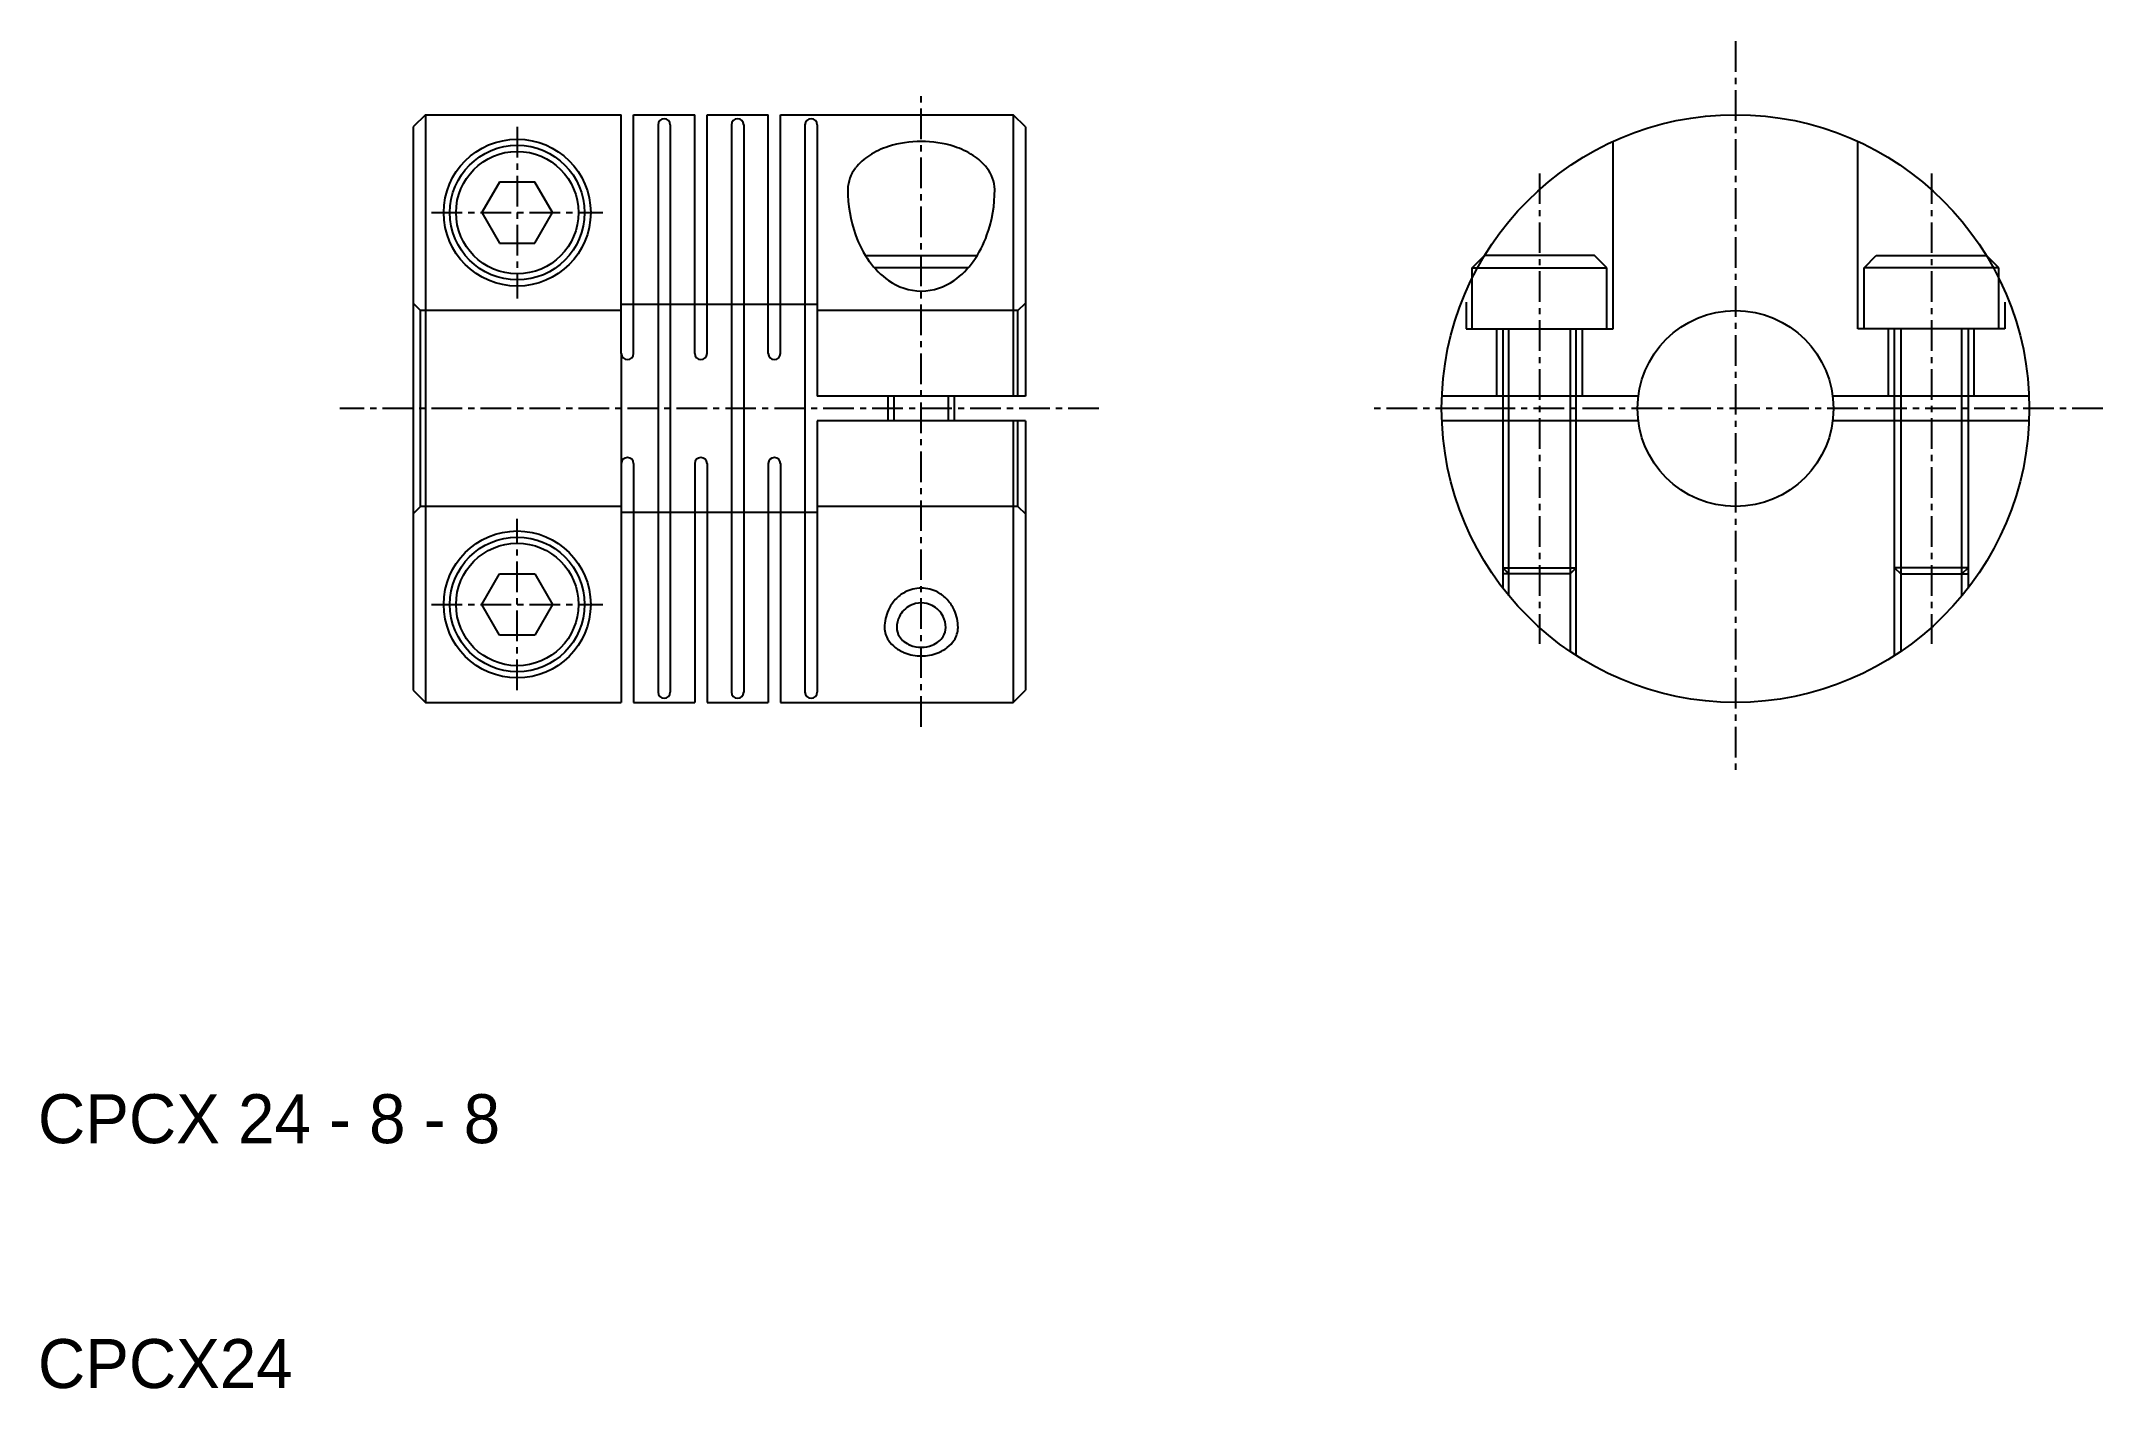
# Model space of a CAD drawing. Extents: x 122.2 to 206.4, y 84 to 139.1.
import ezdxf

# ---------------------------------------------------------------- set-up
doc = ezdxf.new("R2010")
doc.units = 0
doc.linetypes.add('CENTER', pattern=[2, 1.25, -0.25, 0.25, -0.25])
doc.linetypes.add('DASHED', pattern=[19.05, 12.7, -6.35])
doc.layers.get('0').update_dxf_attribs({"linetype": 'CONTINUOUS'})
doc.layers.add('CENTER', color=1, linetype='CENTER')

msp = doc.modelspace()

# ---------------------------------------------------------------- linework, layer by layer
for p, q in [((137.938, 136.055), (137.438, 135.555)), ((137.438, 135.555), (137.438, 112.555)), ((137.938, 136.055), (137.938, 112.055)), ((137.938, 136.055), (145.938, 136.055)), ((145.938, 126.305), (145.938, 136.055)), ((146.438, 126.305), (146.438, 136.055)), ((146.438, 136.055), (148.938, 136.055)), ((147.438, 135.637), (147.438, 112.472)), ((147.938, 135.637), (147.938, 112.472)), ((148.938, 126.305), (148.938, 136.055)), ((149.438, 126.305), (149.438, 136.055)), ((149.438, 136.055), (151.938, 136.055)), ((150.438, 135.637), (150.438, 112.472)), ((150.938, 135.637), (150.938, 112.472)), ((151.938, 126.305), (151.938, 136.055)), ((152.438, 126.305), (152.438, 136.055)), ((152.438, 136.055), (161.938, 136.055)), ((153.438, 135.637), (153.438, 112.472)), ((153.938, 135.637), (153.938, 124.555)), ((161.938, 136.055), (161.938, 124.555)), ((162.438, 135.555), (161.938, 136.055)), ((162.438, 135.555), (162.438, 124.555)), ((140.966, 133.305), (140.245, 132.055)), ((142.41, 133.305), (140.966, 133.305)), ((143.132, 132.055), (142.41, 133.305)), ((140.245, 132.055), (140.966, 130.805)), ((142.41, 130.805), (143.132, 132.055)), ((140.966, 130.805), (142.41, 130.805)), ((155.908, 130.305), (160.469, 130.305)), ((160.103, 129.804), (156.273, 129.804)), ((180.688, 129.805), (181.143, 130.26)), ((180.688, 129.169), (180.688, 129.805)), ((180.688, 129.805), (180.939, 129.805)), ((181.143, 130.26), (181.188, 130.305)), ((201.733, 130.26), (201.688, 130.305)), ((202.188, 129.805), (201.733, 130.26)), ((202.188, 129.805), (201.938, 129.805)), ((202.188, 129.169), (202.188, 129.805)), ((162.438, 124.555), (153.938, 124.555)), ((156.832, 123.555), (156.832, 124.555)), ((159.544, 123.555), (159.544, 124.555)), ((187.47, 124.555), (179.449, 124.555)), ((181.938, 124.555), (181.938, 123.555)), ((184.938, 123.555), (184.938, 124.555)), ((203.428, 124.555), (195.407, 124.555)), ((197.938, 123.555), (197.938, 124.555)), ((200.938, 124.555), (200.938, 123.555)), ((153.938, 123.555), (153.938, 112.472)), ((162.438, 123.555), (153.938, 123.555)), ((161.938, 123.555), (161.938, 112.055)), ((162.438, 123.555), (162.438, 112.555)), ((187.47, 123.555), (179.449, 123.555)), ((203.428, 123.555), (195.407, 123.555)), ((145.938, 121.805), (145.938, 112.055)), ((146.438, 121.805), (146.438, 112.055)), ((148.938, 121.805), (148.938, 112.055)), ((149.438, 121.805), (149.438, 112.055)), ((151.938, 121.805), (151.938, 112.055)), ((152.438, 121.805), (152.438, 112.055)), ((140.245, 116.055), (140.966, 117.305)), ((140.966, 117.305), (142.41, 117.305)), ((142.41, 117.305), (143.132, 116.055)), ((140.966, 114.805), (140.245, 116.055)), ((143.132, 116.055), (142.41, 114.805)), ((142.41, 114.805), (140.966, 114.805)), ((137.438, 112.555), (137.938, 112.055)), ((137.938, 112.055), (145.938, 112.055)), ((146.438, 112.055), (148.938, 112.055)), ((149.438, 112.055), (151.938, 112.055)), ((152.438, 112.055), (161.938, 112.055)), ((161.938, 112.055), (162.438, 112.555))]:
    msp.add_line(p, q)
at = {"color": 3, "linetype": 'DASHED'}
for p, q in [((186.438, 127.305), (186.438, 134.963)), ((196.438, 127.305), (196.438, 134.963)), ((180.939, 129.805), (186.188, 129.805)), ((185.688, 130.305), (181.188, 130.305)), ((186.188, 129.805), (185.688, 130.305)), ((186.188, 127.305), (186.188, 129.805)), ((196.688, 129.805), (197.188, 130.305)), ((196.688, 127.305), (196.688, 129.805)), ((201.938, 129.805), (196.688, 129.805)), ((197.188, 130.305), (201.688, 130.305)), ((180.688, 127.305), (180.688, 129.169)), ((202.188, 127.305), (202.188, 129.169)), ((137.738, 128.055), (137.438, 128.355)), ((145.938, 128.055), (137.738, 128.055)), ((137.738, 120.055), (137.738, 128.055)), ((153.938, 128.305), (145.938, 128.305)), ((162.138, 128.055), (153.938, 128.055)), ((162.138, 128.055), (162.438, 128.355)), ((162.138, 124.555), (162.138, 128.055)), ((180.438, 128.405), (180.438, 127.305)), ((202.438, 128.405), (202.438, 127.305)), ((180.438, 127.305), (186.438, 127.305)), ((181.688, 124.555), (181.688, 127.305)), ((181.938, 127.305), (181.938, 124.555)), ((182.188, 124.555), (182.188, 127.305)), ((184.688, 127.305), (184.688, 124.555)), ((184.938, 124.555), (184.938, 127.305)), ((185.188, 124.555), (185.188, 127.305)), ((202.438, 127.305), (196.438, 127.305)), ((197.688, 124.555), (197.688, 127.305)), ((197.938, 124.555), (197.938, 127.305)), ((198.188, 127.305), (198.188, 124.555)), ((200.688, 124.555), (200.688, 127.305)), ((200.938, 127.305), (200.938, 124.555)), ((201.188, 124.555), (201.188, 127.305)), ((145.938, 126.305), (145.938, 121.805)), ((162.138, 120.055), (162.138, 123.555)), ((181.938, 123.555), (181.938, 116.723)), ((182.188, 116.41), (182.188, 123.555)), ((184.688, 123.555), (184.688, 114.133)), ((184.938, 113.968), (184.938, 123.555)), ((197.938, 113.968), (197.938, 123.555)), ((198.188, 123.555), (198.188, 114.133)), ((200.688, 116.41), (200.688, 123.555)), ((200.938, 123.555), (200.938, 116.723)), ((137.738, 120.055), (137.438, 119.755)), ((145.938, 120.055), (137.738, 120.055)), ((153.938, 119.805), (145.938, 119.805)), ((162.138, 120.055), (153.938, 120.055)), ((162.138, 120.055), (162.438, 119.755)), ((181.938, 117.555), (184.938, 117.555)), ((181.938, 117.555), (182.188, 117.305)), ((184.688, 117.305), (181.938, 117.305)), ((184.938, 117.555), (184.688, 117.305)), ((200.938, 117.555), (197.938, 117.555)), ((197.938, 117.555), (198.188, 117.305)), ((198.188, 117.305), (200.938, 117.305)), ((200.938, 117.555), (200.688, 117.305))]:
    msp.add_line(p, q, dxfattribs=at)
at = {"color": 3}
for p, q in [((157.079, 123.555), (157.079, 124.555)), ((159.297, 123.555), (159.297, 124.555)), ((182.188, 123.555), (182.188, 124.555)), ((184.688, 124.555), (184.688, 123.555)), ((198.188, 124.555), (198.188, 123.555)), ((200.688, 123.555), (200.688, 124.555))]:
    msp.add_line(p, q, dxfattribs=at)
for centre, radius in [((191.438, 124.055), 12), ((141.688, 132.055), 3), ((141.688, 132.055), 2.75), ((141.688, 132.055), 2.5), ((191.438, 124.055), 4), ((191.438, 124.055), 0.00005), ((141.688, 116.055), 3), ((141.688, 116.055), 2.75), ((141.688, 116.055), 2.5)]:
    msp.add_circle(centre, radius)
at = {"color": 3, "linetype": 'DASHED'}
msp.add_circle((191.438, 124.055), 0.00005, dxfattribs=at)
for centre, radius, start, end in [((147.688, 135.637), 0.25, 0, 180), ((150.688, 135.637), 0.25, 0, 180), ((153.688, 135.637), 0.25, 0, 180), ((157.854, 131.611), 3.302, 107.76508, 122.76612), ((158.173, 130.618), 4.345, 89.79939, 107.77508), ((158.203, 130.618), 4.345, 72.22492, 90.20061), ((158.522, 131.611), 3.302, 57.23388, 72.23492), ((156.633, 132.974), 1.446, 141.32956, 179.02081), ((157.286, 132.482), 2.263, 122.59747, 141.91299), ((159.09, 132.482), 2.263, 38.08701, 57.40253), ((159.743, 132.974), 1.446, 0.97914, 38.67037), ((160.677, 132.981), 5.489, 179.81608, 199.55981), ((155.699, 132.981), 5.489, 340.44023, 0.18395), ((159.638, 132.613), 4.387, 199.56437, 215.49508), ((156.738, 132.613), 4.387, 324.50492, 340.43563), ((158.728, 131.956), 3.264, 215.38845, 234.80227), ((157.648, 131.956), 3.264, 305.19773, 324.61155), ((158.214, 131.203), 2.352, 234.4642, 269.37852), ((158.163, 131.203), 2.352, 270.62148, 305.5358), ((146.188, 126.305), 0.25, 180, 0), ((149.188, 126.305), 0.25, 180, 0), ((152.188, 126.305), 0.25, 180, 0), ((146.188, 121.805), 0.25, 0, 180), ((149.188, 121.805), 0.25, 0, 180), ((152.188, 121.805), 0.25, 0, 180), ((158.312, 115.153), 1.615, 137.17651, 155.15289), ((158.234, 115.225), 1.509, 118.36725, 137.18228), ((158.19, 115.308), 1.415, 90.08635, 118.39843), ((158.186, 115.308), 1.415, 61.60157, 89.91365), ((158.142, 115.225), 1.509, 42.81772, 61.63275), ((158.064, 115.153), 1.615, 24.84711, 42.82349), ((158.401, 115.112), 1.713, 155.16844, 180.06565), ((158.201, 115.111), 1.013, 153.62266, 180.02166), ((158.195, 115.113), 1.007, 135.20572, 153.60441), ((158.191, 115.118), 1, 116.73526, 135.20572), ((158.188, 115.123), 0.994, 90, 116.7375), ((158.188, 115.123), 0.994, 63.27564, 90), ((158.185, 115.118), 1, 44.79428, 63.26474), ((158.181, 115.113), 1.007, 26.39559, 44.79428), ((158.175, 115.111), 1.013, 359.99289, 26.39358), ((157.975, 115.112), 1.713, 359.93442, 24.83164), ((157.634, 115.118), 0.946, 180.44455, 213.63934), ((157.866, 115.267), 1.222, 213.41525, 232.79176), ((157.865, 115.114), 0.677, 180.34625, 212.43708), ((158, 115.198), 0.836, 212.27236, 231.58266), ((158.119, 115.345), 1.025, 231.53073, 248.37714), ((158.258, 115.345), 1.025, 291.62286, 308.46927), ((158.376, 115.198), 0.836, 308.41734, 327.72764), ((158.511, 115.114), 0.677, 327.57513, 359.67274), ((158.51, 115.267), 1.222, 307.20824, 326.58475), ((158.742, 115.118), 0.946, 326.36055, 359.55536), ((158.069, 115.53), 1.554, 232.71985, 249.21313), ((158.183, 115.831), 1.876, 249.22567, 270.16633), ((158.185, 115.514), 1.206, 248.39358, 270.15125), ((158.191, 115.514), 1.206, 269.84875, 291.60642), ((158.194, 115.831), 1.876, 269.83367, 290.77433), ((158.307, 115.53), 1.554, 290.78687, 307.28015), ((147.688, 112.472), 0.25, 180, 0), ((150.688, 112.472), 0.25, 180, 0), ((153.688, 112.472), 0.25, 180, 0)]:
    msp.add_arc(centre, radius, start, end)
at = {"layer": 'CENTER'}
for p, q in [((191.438, 139.055), (191.438, 109.055)), ((158.188, 111.055), (158.188, 137.055)), ((141.688, 135.555), (141.688, 128.555)), ((183.438, 133.659), (183.438, 114.45)), ((199.438, 133.659), (199.438, 114.45)), ((138.188, 132.055), (145.188, 132.055)), ((165.438, 124.055), (134.438, 124.055)), ((206.438, 124.055), (176.438, 124.055)), ((141.688, 112.555), (141.688, 119.555)), ((138.188, 116.055), (145.188, 116.055))]:
    msp.add_line(p, q, dxfattribs=at)

# ---------------------------------------------------------------- texts
for s, p in [('CPCX 24 - 8 - 8', (122.113, 94.055)), ('CPCX24', (122.113, 84.055))]:
    msp.add_text(s, height=2).set_placement(p)

doc.saveas('drawing.dxf')
